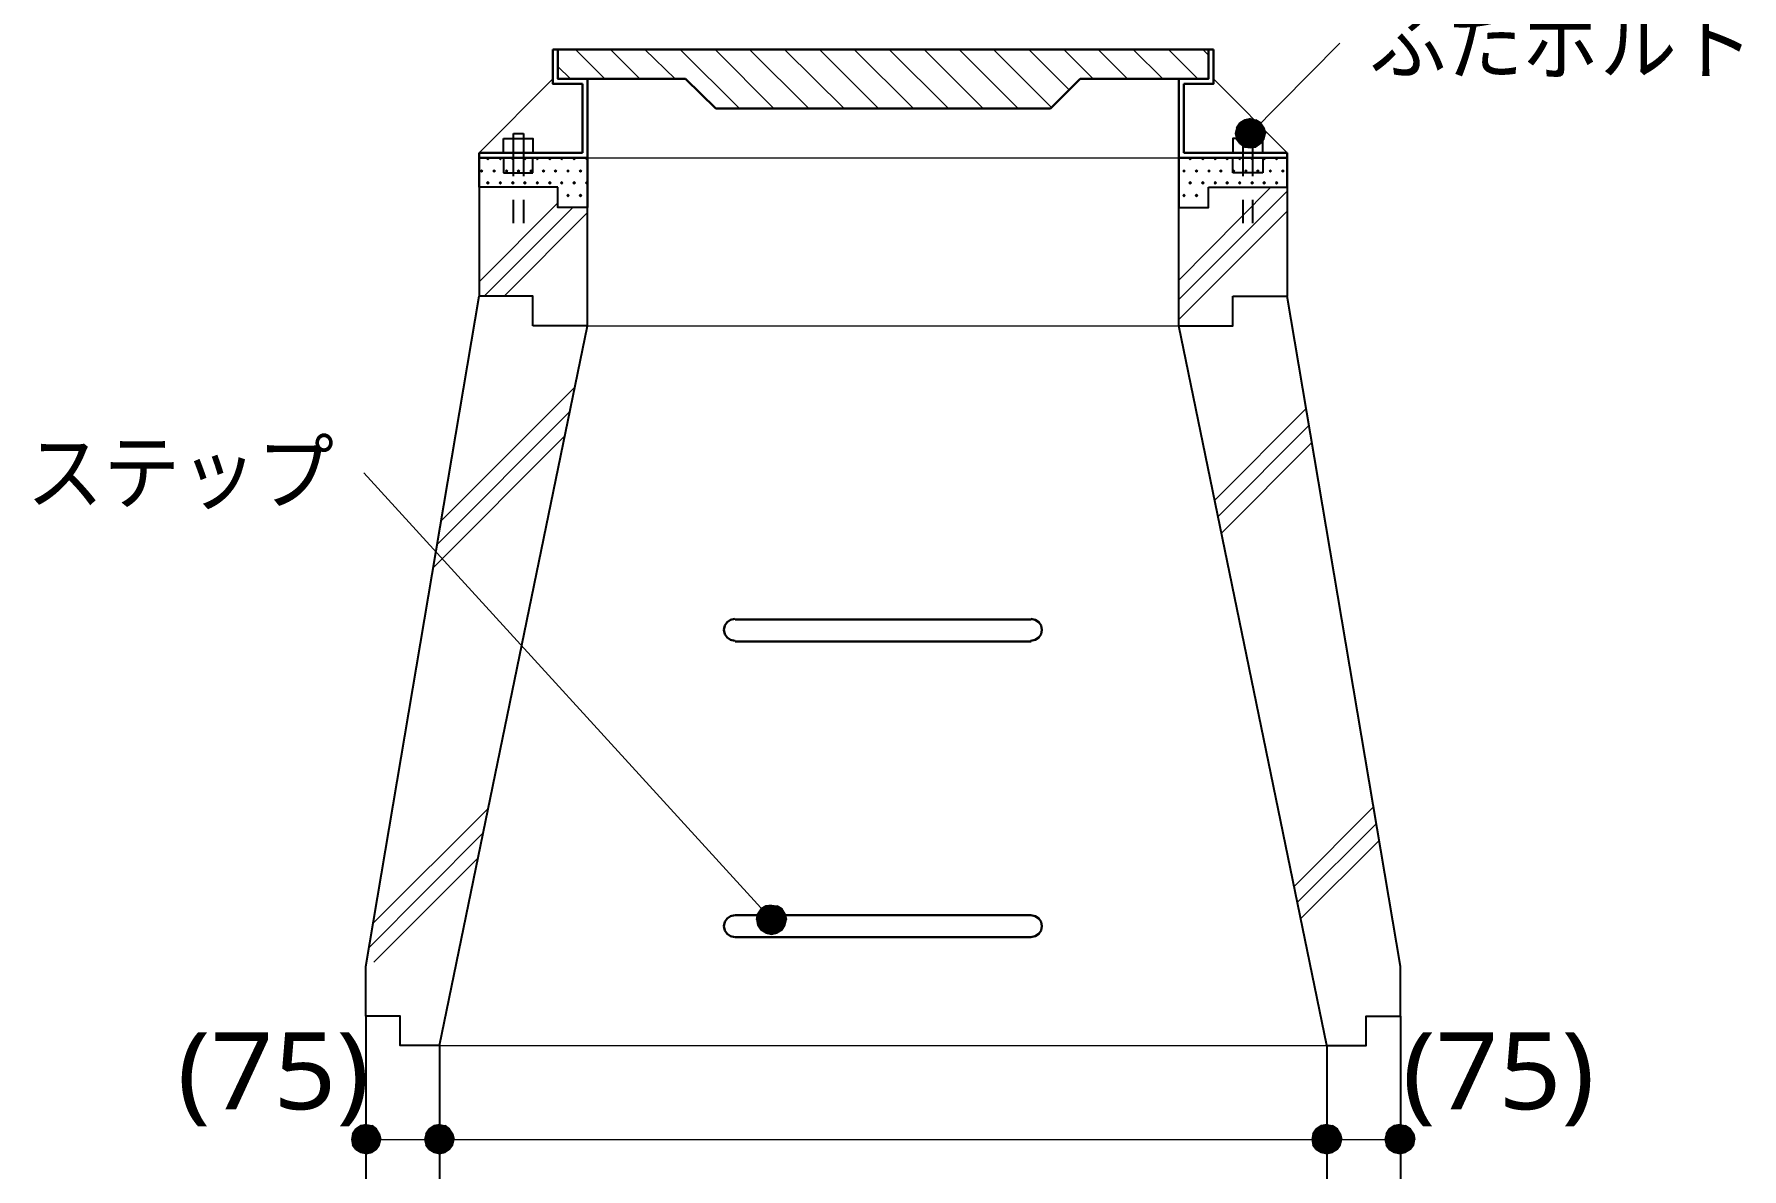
# Model space of a CAD drawing. Header units: millimetres. Extents: x 0 to 420, y 0 to 297.
# Drawn here: x 47.3 to 105.1, y 226.7 to 265 of the extents above; entities that cross this region are included whole.
import ezdxf
from ezdxf.enums import TextEntityAlignment as Align

# ---------------------------------------------------------------- set-up
doc = ezdxf.new("R2010")
doc.units = ezdxf.units.MM
doc.styles.add('kst32b', font='NotoSansJP-Variable.ttf')

msp = doc.modelspace()

# ---------------------------------------------------------------- hatches: boundary and pattern name
h = msp.add_hatch(color=7)
h.paths.add_polyline_path([(88.815, 262.022), (88.646, 262.128), (88.456, 261.662), (88.815, 262.022)])
h.paths.add_polyline_path([(88.646, 262.128), (88.456, 261.662), (88.456, 262.17), (88.646, 262.128)])
h.paths.add_polyline_path([(88.456, 261.662), (88.456, 262.17), (88.265, 262.128), (88.456, 261.662)])
h = msp.add_hatch(color=7)
h.paths.add_polyline_path([(88.265, 262.128), (88.096, 262.022), (88.456, 261.662), (88.265, 262.128)])
h.paths.add_polyline_path([(88.096, 262.022), (88.456, 261.662), (87.99, 261.853), (88.096, 262.022)])
h.paths.add_polyline_path([(88.456, 261.662), (87.99, 261.853), (87.948, 261.662), (88.456, 261.662)])
h = msp.add_hatch(color=7)
h.paths.add_polyline_path([(87.948, 261.662), (87.99, 261.472), (88.456, 261.662), (87.948, 261.662)])
h.paths.add_polyline_path([(87.99, 261.472), (88.456, 261.662), (88.096, 261.324), (87.99, 261.472)])
h.paths.add_polyline_path([(88.456, 261.662), (88.096, 261.324), (88.265, 261.197), (88.456, 261.662)])
for points in [[(88.265, 261.197), (88.456, 261.175), (88.456, 261.662), (88.265, 261.197)], [(62.463, 260.435), (62.442, 260.413), (62.421, 260.392), (62.442, 260.371), (62.463, 260.35), (62.484, 260.371), (62.505, 260.392), (62.484, 260.413), (62.463, 260.435)], [(62.675, 260.858), (62.653, 260.837), (62.632, 260.816), (62.653, 260.795), (62.675, 260.773), (62.696, 260.795), (62.717, 260.816), (62.696, 260.837), (62.675, 260.858)], [(62.886, 260.435), (62.865, 260.413), (62.844, 260.392), (62.865, 260.371), (62.886, 260.35), (62.907, 260.371), (62.929, 260.392), (62.907, 260.413), (62.886, 260.435)], [(63.098, 260.858), (63.077, 260.837), (63.056, 260.816), (63.077, 260.795), (63.098, 260.773), (63.119, 260.795), (63.14, 260.816), (63.119, 260.837), (63.098, 260.858)], [(63.31, 260.435), (63.288, 260.413), (63.267, 260.392), (63.288, 260.371), (63.31, 260.35), (63.331, 260.371), (63.352, 260.392), (63.331, 260.413), (63.31, 260.435)], [(63.521, 260.858), (63.5, 260.837), (63.479, 260.816), (63.5, 260.795), (63.521, 260.773), (63.542, 260.795), (63.563, 260.816), (63.542, 260.837), (63.521, 260.858)], [(63.712, 260.435), (63.691, 260.413), (63.669, 260.392), (63.691, 260.371), (63.712, 260.35), (63.733, 260.371), (63.754, 260.392), (63.733, 260.413), (63.712, 260.435)], [(63.923, 260.858), (63.902, 260.837), (63.881, 260.816), (63.902, 260.795), (63.923, 260.773), (63.945, 260.795), (63.966, 260.816), (63.945, 260.837), (63.923, 260.858)], [(64.135, 260.435), (64.114, 260.413), (64.093, 260.392), (64.114, 260.371), (64.135, 260.35), (64.156, 260.371), (64.177, 260.392), (64.156, 260.413), (64.135, 260.435)], [(64.347, 260.858), (64.326, 260.837), (64.304, 260.816), (64.326, 260.795), (64.347, 260.773), (64.368, 260.795), (64.389, 260.816), (64.368, 260.837), (64.347, 260.858)], [(64.558, 260.435), (64.537, 260.413), (64.516, 260.392), (64.537, 260.371), (64.558, 260.35), (64.579, 260.371), (64.601, 260.392), (64.579, 260.413), (64.558, 260.435)], [(64.77, 260.858), (64.749, 260.837), (64.728, 260.816), (64.749, 260.795), (64.77, 260.773), (64.791, 260.795), (64.812, 260.816), (64.791, 260.837), (64.77, 260.858)], [(64.961, 260.435), (64.939, 260.413), (64.918, 260.392), (64.939, 260.371), (64.961, 260.35), (64.982, 260.371), (65.003, 260.392), (64.982, 260.413), (64.961, 260.435)], [(65.172, 260.858), (65.151, 260.837), (65.13, 260.816), (65.151, 260.795), (65.172, 260.773), (65.193, 260.795), (65.215, 260.816), (65.193, 260.837), (65.172, 260.858)], [(65.384, 260.435), (65.363, 260.413), (65.342, 260.392), (65.363, 260.371), (65.384, 260.35), (65.405, 260.371), (65.426, 260.392), (65.405, 260.413), (65.384, 260.435)], [(65.596, 260.858), (65.574, 260.837), (65.553, 260.816), (65.574, 260.795), (65.596, 260.773), (65.617, 260.795), (65.638, 260.816), (65.617, 260.837), (65.596, 260.858)], [(65.807, 260.435), (65.786, 260.413), (65.765, 260.392), (65.786, 260.371), (65.807, 260.35), (65.828, 260.371), (65.85, 260.392), (65.828, 260.413), (65.807, 260.435)], [(66.019, 260.858), (65.998, 260.837), (65.977, 260.816), (65.998, 260.795), (66.019, 260.773), (66.04, 260.795), (66.061, 260.816), (66.04, 260.837), (66.019, 260.858)], [(86.212, 260.435), (86.191, 260.413), (86.17, 260.392), (86.191, 260.371), (86.212, 260.35), (86.233, 260.371), (86.254, 260.392), (86.233, 260.413), (86.212, 260.435)], [(86.424, 260.858), (86.402, 260.837), (86.381, 260.816), (86.402, 260.795), (86.424, 260.773), (86.445, 260.795), (86.466, 260.816), (86.445, 260.837), (86.424, 260.858)], [(86.635, 260.435), (86.614, 260.413), (86.593, 260.392), (86.614, 260.371), (86.635, 260.35), (86.656, 260.371), (86.678, 260.392), (86.656, 260.413), (86.635, 260.435)], [(86.847, 260.858), (86.826, 260.837), (86.804, 260.816), (86.826, 260.795), (86.847, 260.773), (86.868, 260.795), (86.889, 260.816), (86.868, 260.837), (86.847, 260.858)], [(87.059, 260.435), (87.037, 260.413), (87.016, 260.392), (87.037, 260.371), (87.059, 260.35), (87.08, 260.371), (87.101, 260.392), (87.08, 260.413), (87.059, 260.435)], [(87.27, 260.858), (87.249, 260.837), (87.228, 260.816), (87.249, 260.795), (87.27, 260.773), (87.291, 260.795), (87.312, 260.816), (87.291, 260.837), (87.27, 260.858)], [(87.461, 260.435), (87.44, 260.413), (87.418, 260.392), (87.44, 260.371), (87.461, 260.35), (87.482, 260.371), (87.503, 260.392), (87.482, 260.413), (87.461, 260.435)], [(87.672, 260.858), (87.651, 260.837), (87.63, 260.816), (87.651, 260.795), (87.672, 260.773), (87.694, 260.795), (87.715, 260.816), (87.694, 260.837), (87.672, 260.858)], [(87.884, 260.435), (87.863, 260.413), (87.842, 260.392), (87.863, 260.371), (87.884, 260.35), (87.905, 260.371), (87.926, 260.392), (87.905, 260.413), (87.884, 260.435)], [(88.096, 260.858), (88.075, 260.837), (88.053, 260.816), (88.075, 260.795), (88.096, 260.773), (88.117, 260.795), (88.138, 260.816), (88.117, 260.837), (88.096, 260.858)], [(88.307, 260.435), (88.286, 260.413), (88.265, 260.392), (88.286, 260.371), (88.307, 260.35), (88.329, 260.371), (88.35, 260.392), (88.329, 260.413), (88.307, 260.435)], [(88.519, 260.858), (88.498, 260.837), (88.477, 260.816), (88.498, 260.795), (88.519, 260.773), (88.54, 260.795), (88.561, 260.816), (88.54, 260.837), (88.519, 260.858)], [(88.71, 260.435), (88.688, 260.413), (88.667, 260.392), (88.688, 260.371), (88.71, 260.35), (88.731, 260.371), (88.752, 260.392), (88.731, 260.413), (88.71, 260.435)], [(88.921, 260.858), (88.9, 260.837), (88.879, 260.816), (88.9, 260.795), (88.921, 260.773), (88.942, 260.795), (88.963, 260.816), (88.942, 260.837), (88.921, 260.858)], [(89.133, 260.435), (89.112, 260.413), (89.091, 260.392), (89.112, 260.371), (89.133, 260.35), (89.154, 260.371), (89.175, 260.392), (89.154, 260.413), (89.133, 260.435)], [(89.345, 260.858), (89.323, 260.837), (89.302, 260.816), (89.323, 260.795), (89.345, 260.773), (89.366, 260.795), (89.387, 260.816), (89.366, 260.837), (89.345, 260.858)], [(89.556, 260.435), (89.535, 260.413), (89.514, 260.392), (89.535, 260.371), (89.556, 260.35), (89.577, 260.371), (89.599, 260.392), (89.577, 260.413), (89.556, 260.435)], [(62.675, 260.032), (62.653, 260.011), (62.632, 259.99), (62.653, 259.969), (62.675, 259.948), (62.696, 259.969), (62.717, 259.99), (62.696, 260.011), (62.675, 260.032)], [(63.098, 260.032), (63.077, 260.011), (63.056, 259.99), (63.077, 259.969), (63.098, 259.948), (63.119, 259.969), (63.14, 259.99), (63.119, 260.011), (63.098, 260.032)], [(63.521, 260.032), (63.5, 260.011), (63.479, 259.99), (63.5, 259.969), (63.521, 259.948), (63.542, 259.969), (63.563, 259.99), (63.542, 260.011), (63.521, 260.032)], [(63.923, 260.032), (63.902, 260.011), (63.881, 259.99), (63.902, 259.969), (63.923, 259.948), (63.945, 259.969), (63.966, 259.99), (63.945, 260.011), (63.923, 260.032)], [(64.347, 260.032), (64.326, 260.011), (64.304, 259.99), (64.326, 259.969), (64.347, 259.948), (64.368, 259.969), (64.389, 259.99), (64.368, 260.011), (64.347, 260.032)], [(64.77, 260.032), (64.749, 260.011), (64.728, 259.99), (64.749, 259.969), (64.77, 259.948), (64.791, 259.969), (64.812, 259.99), (64.791, 260.011), (64.77, 260.032)], [(65.172, 260.032), (65.151, 260.011), (65.13, 259.99), (65.151, 259.969), (65.172, 259.948), (65.193, 259.969), (65.215, 259.99), (65.193, 260.011), (65.172, 260.032)], [(65.596, 260.032), (65.574, 260.011), (65.553, 259.99), (65.574, 259.969), (65.596, 259.948), (65.617, 259.969), (65.638, 259.99), (65.617, 260.011), (65.596, 260.032)], [(66.019, 260.032), (65.998, 260.011), (65.977, 259.99), (65.998, 259.969), (66.019, 259.948), (66.04, 259.969), (66.061, 259.99), (66.04, 260.011), (66.019, 260.032)], [(86.424, 260.032), (86.402, 260.011), (86.381, 259.99), (86.402, 259.969), (86.424, 259.948), (86.445, 259.969), (86.466, 259.99), (86.445, 260.011), (86.424, 260.032)], [(86.847, 260.032), (86.826, 260.011), (86.804, 259.99), (86.826, 259.969), (86.847, 259.948), (86.868, 259.969), (86.889, 259.99), (86.868, 260.011), (86.847, 260.032)], [(87.27, 260.032), (87.249, 260.011), (87.228, 259.99), (87.249, 259.969), (87.27, 259.948), (87.291, 259.969), (87.312, 259.99), (87.291, 260.011), (87.27, 260.032)], [(87.672, 260.032), (87.651, 260.011), (87.63, 259.99), (87.651, 259.969), (87.672, 259.948), (87.694, 259.969), (87.715, 259.99), (87.694, 260.011), (87.672, 260.032)], [(88.096, 260.032), (88.075, 260.011), (88.053, 259.99), (88.075, 259.969), (88.096, 259.948), (88.117, 259.969), (88.138, 259.99), (88.117, 260.011), (88.096, 260.032)], [(88.519, 260.032), (88.498, 260.011), (88.477, 259.99), (88.498, 259.969), (88.519, 259.948), (88.54, 259.969), (88.561, 259.99), (88.54, 260.011), (88.519, 260.032)], [(88.921, 260.032), (88.9, 260.011), (88.879, 259.99), (88.9, 259.969), (88.921, 259.948), (88.942, 259.969), (88.963, 259.99), (88.942, 260.011), (88.921, 260.032)], [(89.345, 260.032), (89.323, 260.011), (89.302, 259.99), (89.323, 259.969), (89.345, 259.948), (89.366, 259.969), (89.387, 259.99), (89.366, 260.011), (89.345, 260.032)], [(65.384, 259.609), (65.363, 259.588), (65.342, 259.567), (65.363, 259.546), (65.384, 259.524), (65.405, 259.546), (65.426, 259.567), (65.405, 259.588), (65.384, 259.609)], [(65.807, 259.609), (65.786, 259.588), (65.765, 259.567), (65.786, 259.546), (65.807, 259.524), (65.828, 259.546), (65.85, 259.567), (65.828, 259.588), (65.807, 259.609)], [(86.212, 259.609), (86.191, 259.588), (86.17, 259.567), (86.191, 259.546), (86.212, 259.524), (86.233, 259.546), (86.254, 259.567), (86.233, 259.588), (86.212, 259.609)], [(86.635, 259.609), (86.614, 259.588), (86.593, 259.567), (86.614, 259.546), (86.635, 259.524), (86.656, 259.546), (86.678, 259.567), (86.656, 259.588), (86.635, 259.609)], [(72.073, 235.564), (71.903, 235.458), (72.263, 235.098), (72.073, 235.564)], [(58.378, 227.224), (58.568, 227.182), (58.568, 227.669), (58.378, 227.224)], [(60.854, 227.224), (61.045, 227.182), (61.045, 227.669), (60.854, 227.224)], [(90.847, 227.224), (91.038, 227.182), (91.038, 227.669), (90.847, 227.224)], [(93.324, 227.224), (93.514, 227.182), (93.514, 227.669), (93.324, 227.224)]]:
    msp.add_hatch(color=7).paths.add_polyline_path(points)
h = msp.add_hatch(color=7)
h.paths.add_polyline_path([(88.921, 261.472), (88.963, 261.662), (88.456, 261.662), (88.921, 261.472)])
h.paths.add_polyline_path([(88.963, 261.662), (88.456, 261.662), (88.921, 261.853), (88.963, 261.662)])
h.paths.add_polyline_path([(88.456, 261.662), (88.921, 261.853), (88.815, 262.022), (88.456, 261.662)])
h = msp.add_hatch(color=7)
h.paths.add_polyline_path([(88.456, 261.175), (88.646, 261.197), (88.456, 261.662), (88.456, 261.175)])
h.paths.add_polyline_path([(88.646, 261.197), (88.456, 261.662), (88.815, 261.324), (88.646, 261.197)])
h.paths.add_polyline_path([(88.456, 261.662), (88.815, 261.324), (88.921, 261.472), (88.456, 261.662)])
h = msp.add_hatch(color=7)
h.paths.add_polyline_path([(72.623, 235.458), (72.454, 235.564), (72.263, 235.098), (72.623, 235.458)])
h.paths.add_polyline_path([(72.454, 235.564), (72.263, 235.098), (72.263, 235.585), (72.454, 235.564)])
h.paths.add_polyline_path([(72.263, 235.098), (72.263, 235.585), (72.073, 235.564), (72.263, 235.098)])
h = msp.add_hatch(color=7)
h.paths.add_polyline_path([(71.903, 235.458), (71.797, 235.289), (72.263, 235.098), (71.903, 235.458)])
h.paths.add_polyline_path([(71.797, 235.289), (72.263, 235.098), (71.755, 235.098), (71.797, 235.289)])
h.paths.add_polyline_path([(72.263, 235.098), (71.755, 235.098), (71.797, 234.908), (72.263, 235.098)])
h = msp.add_hatch(color=7)
h.paths.add_polyline_path([(71.797, 234.908), (71.903, 234.738), (72.263, 235.098), (71.797, 234.908)])
h.paths.add_polyline_path([(71.903, 234.738), (72.263, 235.098), (72.073, 234.632), (71.903, 234.738)])
h.paths.add_polyline_path([(72.263, 235.098), (72.073, 234.632), (72.263, 234.59), (72.263, 235.098)])
h = msp.add_hatch(color=7)
h.paths.add_polyline_path([(72.729, 234.908), (72.771, 235.098), (72.263, 235.098), (72.729, 234.908)])
h.paths.add_polyline_path([(72.771, 235.098), (72.263, 235.098), (72.729, 235.289), (72.771, 235.098)])
h.paths.add_polyline_path([(72.263, 235.098), (72.729, 235.289), (72.623, 235.458), (72.263, 235.098)])
h = msp.add_hatch(color=7)
h.paths.add_polyline_path([(72.263, 234.59), (72.454, 234.632), (72.263, 235.098), (72.263, 234.59)])
h.paths.add_polyline_path([(72.454, 234.632), (72.263, 235.098), (72.623, 234.738), (72.454, 234.632)])
h.paths.add_polyline_path([(72.263, 235.098), (72.623, 234.738), (72.729, 234.908), (72.263, 235.098)])
h = msp.add_hatch(color=7)
h.paths.add_polyline_path([(58.378, 228.134), (58.208, 228.029), (58.568, 227.669), (58.378, 228.134)])
h.paths.add_polyline_path([(58.208, 228.029), (58.568, 227.669), (58.103, 227.859), (58.208, 228.029)])
h.paths.add_polyline_path([(58.568, 227.669), (58.103, 227.859), (58.06, 227.669), (58.568, 227.669)])
h = msp.add_hatch(color=7)
h.paths.add_polyline_path([(58.907, 228.029), (58.759, 228.134), (58.568, 227.669), (58.907, 228.029)])
h.paths.add_polyline_path([(58.759, 228.134), (58.568, 227.669), (58.568, 228.177), (58.759, 228.134)])
h.paths.add_polyline_path([(58.568, 227.669), (58.568, 228.177), (58.378, 228.134), (58.568, 227.669)])
h = msp.add_hatch(color=7)
h.paths.add_polyline_path([(60.854, 228.134), (60.685, 228.029), (61.045, 227.669), (60.854, 228.134)])
h.paths.add_polyline_path([(60.685, 228.029), (61.045, 227.669), (60.579, 227.859), (60.685, 228.029)])
h.paths.add_polyline_path([(61.045, 227.669), (60.579, 227.859), (60.537, 227.669), (61.045, 227.669)])
h = msp.add_hatch(color=7)
h.paths.add_polyline_path([(61.383, 228.029), (61.235, 228.134), (61.045, 227.669), (61.383, 228.029)])
h.paths.add_polyline_path([(61.235, 228.134), (61.045, 227.669), (61.045, 228.177), (61.235, 228.134)])
h.paths.add_polyline_path([(61.045, 227.669), (61.045, 228.177), (60.854, 228.134), (61.045, 227.669)])
h = msp.add_hatch(color=7)
h.paths.add_polyline_path([(90.847, 228.134), (90.678, 228.029), (91.038, 227.669), (90.847, 228.134)])
h.paths.add_polyline_path([(90.678, 228.029), (91.038, 227.669), (90.572, 227.859), (90.678, 228.029)])
h.paths.add_polyline_path([(91.038, 227.669), (90.572, 227.859), (90.53, 227.669), (91.038, 227.669)])
h = msp.add_hatch(color=7)
h.paths.add_polyline_path([(91.398, 228.029), (91.228, 228.134), (91.038, 227.669), (91.398, 228.029)])
h.paths.add_polyline_path([(91.228, 228.134), (91.038, 227.669), (91.038, 228.177), (91.228, 228.134)])
h.paths.add_polyline_path([(91.038, 227.669), (91.038, 228.177), (90.847, 228.134), (91.038, 227.669)])
h = msp.add_hatch(color=7)
h.paths.add_polyline_path([(93.324, 228.134), (93.154, 228.029), (93.514, 227.669), (93.324, 228.134)])
h.paths.add_polyline_path([(93.154, 228.029), (93.514, 227.669), (93.049, 227.859), (93.154, 228.029)])
h.paths.add_polyline_path([(93.514, 227.669), (93.049, 227.859), (93.006, 227.669), (93.514, 227.669)])
h = msp.add_hatch(color=7)
h.paths.add_polyline_path([(93.874, 228.029), (93.705, 228.134), (93.514, 227.669), (93.874, 228.029)])
h.paths.add_polyline_path([(93.705, 228.134), (93.514, 227.669), (93.514, 228.177), (93.705, 228.134)])
h.paths.add_polyline_path([(93.514, 227.669), (93.514, 228.177), (93.324, 228.134), (93.514, 227.669)])
h = msp.add_hatch(color=7)
h.paths.add_polyline_path([(58.06, 227.669), (58.103, 227.478), (58.568, 227.669), (58.06, 227.669)])
h.paths.add_polyline_path([(58.103, 227.478), (58.568, 227.669), (58.208, 227.33), (58.103, 227.478)])
h.paths.add_polyline_path([(58.568, 227.669), (58.208, 227.33), (58.378, 227.224), (58.568, 227.669)])
h = msp.add_hatch(color=7)
h.paths.add_polyline_path([(59.013, 227.478), (59.055, 227.669), (58.568, 227.669), (59.013, 227.478)])
h.paths.add_polyline_path([(59.055, 227.669), (58.568, 227.669), (59.013, 227.859), (59.055, 227.669)])
h.paths.add_polyline_path([(58.568, 227.669), (59.013, 227.859), (58.907, 228.029), (58.568, 227.669)])
h = msp.add_hatch(color=7)
h.paths.add_polyline_path([(58.568, 227.182), (58.759, 227.224), (58.568, 227.669), (58.568, 227.182)])
h.paths.add_polyline_path([(58.759, 227.224), (58.568, 227.669), (58.907, 227.33), (58.759, 227.224)])
h.paths.add_polyline_path([(58.568, 227.669), (58.907, 227.33), (59.013, 227.478), (58.568, 227.669)])
h = msp.add_hatch(color=7)
h.paths.add_polyline_path([(60.537, 227.669), (60.579, 227.478), (61.045, 227.669), (60.537, 227.669)])
h.paths.add_polyline_path([(60.579, 227.478), (61.045, 227.669), (60.685, 227.33), (60.579, 227.478)])
h.paths.add_polyline_path([(61.045, 227.669), (60.685, 227.33), (60.854, 227.224), (61.045, 227.669)])
h = msp.add_hatch(color=7)
h.paths.add_polyline_path([(61.489, 227.478), (61.532, 227.669), (61.045, 227.669), (61.489, 227.478)])
h.paths.add_polyline_path([(61.532, 227.669), (61.045, 227.669), (61.489, 227.859), (61.532, 227.669)])
h.paths.add_polyline_path([(61.045, 227.669), (61.489, 227.859), (61.383, 228.029), (61.045, 227.669)])
h = msp.add_hatch(color=7)
h.paths.add_polyline_path([(61.045, 227.182), (61.235, 227.224), (61.045, 227.669), (61.045, 227.182)])
h.paths.add_polyline_path([(61.235, 227.224), (61.045, 227.669), (61.383, 227.33), (61.235, 227.224)])
h.paths.add_polyline_path([(61.045, 227.669), (61.383, 227.33), (61.489, 227.478), (61.045, 227.669)])
h = msp.add_hatch(color=7)
h.paths.add_polyline_path([(90.53, 227.669), (90.572, 227.478), (91.038, 227.669), (90.53, 227.669)])
h.paths.add_polyline_path([(90.572, 227.478), (91.038, 227.669), (90.678, 227.33), (90.572, 227.478)])
h.paths.add_polyline_path([(91.038, 227.669), (90.678, 227.33), (90.847, 227.224), (91.038, 227.669)])
h = msp.add_hatch(color=7)
h.paths.add_polyline_path([(91.504, 227.478), (91.546, 227.669), (91.038, 227.669), (91.504, 227.478)])
h.paths.add_polyline_path([(91.546, 227.669), (91.038, 227.669), (91.504, 227.859), (91.546, 227.669)])
h.paths.add_polyline_path([(91.038, 227.669), (91.504, 227.859), (91.398, 228.029), (91.038, 227.669)])
h = msp.add_hatch(color=7)
h.paths.add_polyline_path([(91.038, 227.182), (91.228, 227.224), (91.038, 227.669), (91.038, 227.182)])
h.paths.add_polyline_path([(91.228, 227.224), (91.038, 227.669), (91.398, 227.33), (91.228, 227.224)])
h.paths.add_polyline_path([(91.038, 227.669), (91.398, 227.33), (91.504, 227.478), (91.038, 227.669)])
h = msp.add_hatch(color=7)
h.paths.add_polyline_path([(93.006, 227.669), (93.049, 227.478), (93.514, 227.669), (93.006, 227.669)])
h.paths.add_polyline_path([(93.049, 227.478), (93.514, 227.669), (93.154, 227.33), (93.049, 227.478)])
h.paths.add_polyline_path([(93.514, 227.669), (93.154, 227.33), (93.324, 227.224), (93.514, 227.669)])
h = msp.add_hatch(color=7)
h.paths.add_polyline_path([(93.98, 227.478), (94.022, 227.669), (93.514, 227.669), (93.98, 227.478)])
h.paths.add_polyline_path([(94.022, 227.669), (93.514, 227.669), (93.98, 227.859), (94.022, 227.669)])
h.paths.add_polyline_path([(93.514, 227.669), (93.98, 227.859), (93.874, 228.029), (93.514, 227.669)])
h = msp.add_hatch(color=7)
h.paths.add_polyline_path([(93.514, 227.182), (93.705, 227.224), (93.514, 227.669), (93.514, 227.182)])
h.paths.add_polyline_path([(93.705, 227.224), (93.514, 227.669), (93.874, 227.33), (93.705, 227.224)])
h.paths.add_polyline_path([(93.514, 227.669), (93.874, 227.33), (93.98, 227.478), (93.514, 227.669)])

# ---------------------------------------------------------------- linework, layer by layer
at = {"lineweight": 30}
for points in [[(64.876, 264.499), (65.045, 264.499)], [(65.871, 263.334), (64.876, 263.334), (64.876, 264.499)], [(65.045, 264.499), (65.045, 263.504), (66.04, 263.504)], [(65.045, 264.499), (87.037, 264.499)], [(86.043, 263.504), (87.037, 263.504), (87.037, 264.499), (87.207, 264.499)], [(87.207, 264.499), (87.207, 263.334), (86.212, 263.334)], [(65.871, 261.006), (65.871, 263.334)], [(66.04, 263.504), (69.363, 263.504)], [(66.04, 260.837), (66.04, 263.504)], [(69.363, 263.504), (70.379, 262.509)], [(82.698, 263.504), (81.703, 262.509)], [(86.043, 263.504), (82.698, 263.504)], [(86.043, 260.837), (86.043, 263.504)], [(86.212, 261.006), (86.212, 263.334)], [(70.379, 262.509), (81.703, 262.509)], [(62.378, 260.837), (62.378, 261.006)], [(62.378, 261.006), (65.871, 261.006)], [(89.704, 261.006), (86.212, 261.006)], [(89.704, 260.837), (89.704, 261.006)], [(62.378, 259.842), (62.378, 260.837)], [(66.04, 260.837), (62.378, 260.837)], [(66.04, 259.165), (66.04, 260.837)], [(86.043, 259.165), (86.043, 260.837)], [(86.043, 260.837), (89.704, 260.837)], [(89.704, 259.842), (89.704, 260.837)], [(71.025, 245.258), (70.881, 245.229), (70.763, 245.15), (70.683, 245.032), (70.654, 244.888), (70.683, 244.744), (70.763, 244.626), (70.881, 244.546), (71.025, 244.517)], [(71.035, 245.237), (81.047, 245.237)], [(81.037, 244.517), (81.181, 244.546), (81.299, 244.626), (81.378, 244.744), (81.407, 244.888), (81.378, 245.032), (81.299, 245.15), (81.181, 245.229), (81.037, 245.258)], [(71.035, 244.496), (81.047, 244.496)], [(71.025, 235.246), (70.881, 235.217), (70.763, 235.138), (70.683, 235.02), (70.654, 234.876), (70.683, 234.732), (70.763, 234.614), (70.881, 234.535), (71.025, 234.505)], [(71.035, 235.246), (81.047, 235.246)], [(81.037, 234.505), (81.181, 234.535), (81.299, 234.614), (81.378, 234.732), (81.407, 234.876), (81.378, 235.02), (81.299, 235.138), (81.181, 235.217), (81.037, 235.246)], [(71.035, 234.505), (81.047, 234.505)]]:
    msp.add_lwpolyline(points, dxfattribs=at)
at = {"lineweight": 13}
for points in [[(66.633, 263.504), (65.638, 264.499)], [(67.818, 263.504), (66.823, 264.499)], [(69.003, 263.504), (67.987, 264.499)], [(71.184, 262.509), (69.173, 264.499)], [(72.348, 262.509), (70.358, 264.499)], [(73.533, 262.509), (71.522, 264.499)], [(74.718, 262.509), (72.708, 264.499)], [(75.883, 262.509), (73.893, 264.499)], [(77.068, 262.509), (75.057, 264.499)], [(78.253, 262.509), (76.242, 264.499)], [(79.417, 262.509), (77.428, 264.499)], [(80.603, 262.509), (78.613, 264.499)], [(81.746, 262.53), (79.777, 264.499)], [(82.338, 263.123), (80.962, 264.499)], [(83.143, 263.504), (82.148, 264.499)], [(84.307, 263.504), (83.312, 264.499)], [(85.492, 263.504), (84.497, 264.499)], [(86.678, 263.504), (85.683, 264.499)], [(87.037, 264.308), (86.847, 264.499)], [(88.456, 261.662), (91.482, 264.71)], [(65.469, 263.504), (65.045, 263.927)], [(62.378, 261.006), (64.876, 263.504)], [(89.704, 261.006), (87.207, 263.504)], [(66.04, 260.837), (86.043, 260.837)], [(86.043, 256.709), (89.154, 259.842)], [(62.378, 256.646), (65.045, 259.313)], [(89.704, 259.715), (86.043, 256.053)], [(65.553, 259.165), (62.548, 256.159)], [(66.04, 258.995), (63.225, 256.159)], [(89.704, 259.038), (86.043, 255.376)], [(66.04, 255.164), (86.043, 255.164)], [(61.087, 248.56), (65.617, 253.09)], [(87.249, 249.259), (90.339, 252.37)], [(65.447, 252.264), (60.96, 247.777)], [(90.445, 251.799), (87.355, 248.708)], [(65.257, 251.418), (60.812, 246.973)], [(90.551, 251.227), (87.482, 248.158)], [(72.263, 235.098), (58.484, 250.19)], [(58.78, 234.95), (62.696, 238.866)], [(89.937, 236.22), (92.625, 238.908)], [(62.505, 238.019), (58.653, 234.146)], [(92.71, 238.337), (90.043, 235.67)], [(92.816, 237.765), (90.149, 235.119)], [(62.336, 237.172), (58.822, 233.659)], [(61.045, 230.844), (91.038, 230.844)], [(58.568, 227.669), (61.045, 227.669), (91.038, 227.669), (93.536, 227.669)]]:
    msp.add_lwpolyline(points, dxfattribs=at)
at = {"lineweight": 0}
for points in [[(88.456, 261.662), (88.456, 262.17), (88.265, 262.128)], [(88.646, 262.128), (88.456, 261.662), (88.456, 262.17)], [(88.456, 261.662), (87.99, 261.853), (87.948, 261.662)], [(87.948, 261.662), (87.99, 261.472), (88.456, 261.662)], [(88.096, 262.022), (88.456, 261.662), (87.99, 261.853)], [(87.99, 261.472), (88.456, 261.662), (88.096, 261.324)], [(88.265, 262.128), (88.096, 262.022), (88.456, 261.662)], [(88.456, 261.662), (88.096, 261.324), (88.265, 261.197)], [(88.265, 261.197), (88.456, 261.175), (88.456, 261.662)], [(88.815, 262.022), (88.646, 262.128), (88.456, 261.662)], [(88.456, 261.662), (88.921, 261.853), (88.815, 262.022)], [(88.963, 261.662), (88.456, 261.662), (88.921, 261.853)], [(88.456, 261.175), (88.646, 261.197), (88.456, 261.662)], [(88.646, 261.197), (88.456, 261.662), (88.815, 261.324)], [(88.456, 261.662), (88.815, 261.324), (88.921, 261.472)], [(88.921, 261.472), (88.963, 261.662), (88.456, 261.662)], [(62.463, 260.435), (62.442, 260.413), (62.421, 260.392), (62.442, 260.371), (62.463, 260.35), (62.484, 260.371), (62.505, 260.392), (62.484, 260.413)], [(62.675, 260.858), (62.653, 260.837), (62.632, 260.816), (62.653, 260.795), (62.675, 260.773), (62.696, 260.795), (62.717, 260.816), (62.696, 260.837)], [(62.886, 260.435), (62.865, 260.413), (62.844, 260.392), (62.865, 260.371), (62.886, 260.35), (62.907, 260.371), (62.929, 260.392), (62.907, 260.413)], [(63.098, 260.858), (63.077, 260.837), (63.056, 260.816), (63.077, 260.795), (63.098, 260.773), (63.119, 260.795), (63.14, 260.816), (63.119, 260.837)], [(63.31, 260.435), (63.288, 260.413), (63.267, 260.392), (63.288, 260.371), (63.31, 260.35), (63.331, 260.371), (63.352, 260.392), (63.331, 260.413)], [(63.521, 260.858), (63.5, 260.837), (63.479, 260.816), (63.5, 260.795), (63.521, 260.773), (63.542, 260.795), (63.563, 260.816), (63.542, 260.837)], [(63.712, 260.435), (63.691, 260.413), (63.669, 260.392), (63.691, 260.371), (63.712, 260.35), (63.733, 260.371), (63.754, 260.392), (63.733, 260.413)], [(63.923, 260.858), (63.902, 260.837), (63.881, 260.816), (63.902, 260.795), (63.923, 260.773), (63.945, 260.795), (63.966, 260.816), (63.945, 260.837)], [(64.135, 260.435), (64.114, 260.413), (64.093, 260.392), (64.114, 260.371), (64.135, 260.35), (64.156, 260.371), (64.177, 260.392), (64.156, 260.413)], [(64.347, 260.858), (64.326, 260.837), (64.304, 260.816), (64.326, 260.795), (64.347, 260.773), (64.368, 260.795), (64.389, 260.816), (64.368, 260.837)], [(64.558, 260.435), (64.537, 260.413), (64.516, 260.392), (64.537, 260.371), (64.558, 260.35), (64.579, 260.371), (64.601, 260.392), (64.579, 260.413)], [(64.77, 260.858), (64.749, 260.837), (64.728, 260.816), (64.749, 260.795), (64.77, 260.773), (64.791, 260.795), (64.812, 260.816), (64.791, 260.837)], [(64.961, 260.435), (64.939, 260.413), (64.918, 260.392), (64.939, 260.371), (64.961, 260.35), (64.982, 260.371), (65.003, 260.392), (64.982, 260.413)], [(65.172, 260.858), (65.151, 260.837), (65.13, 260.816), (65.151, 260.795), (65.172, 260.773), (65.193, 260.795), (65.215, 260.816), (65.193, 260.837)], [(65.384, 260.435), (65.363, 260.413), (65.342, 260.392), (65.363, 260.371), (65.384, 260.35), (65.405, 260.371), (65.426, 260.392), (65.405, 260.413)], [(65.596, 260.858), (65.574, 260.837), (65.553, 260.816), (65.574, 260.795), (65.596, 260.773), (65.617, 260.795), (65.638, 260.816), (65.617, 260.837)], [(65.807, 260.435), (65.786, 260.413), (65.765, 260.392), (65.786, 260.371), (65.807, 260.35), (65.828, 260.371), (65.85, 260.392), (65.828, 260.413)], [(66.019, 260.858), (65.998, 260.837), (65.977, 260.816), (65.998, 260.795), (66.019, 260.773), (66.04, 260.795), (66.061, 260.816), (66.04, 260.837)], [(86.212, 260.435), (86.191, 260.413), (86.17, 260.392), (86.191, 260.371), (86.212, 260.35), (86.233, 260.371), (86.254, 260.392), (86.233, 260.413)], [(86.424, 260.858), (86.402, 260.837), (86.381, 260.816), (86.402, 260.795), (86.424, 260.773), (86.445, 260.795), (86.466, 260.816), (86.445, 260.837)], [(86.635, 260.435), (86.614, 260.413), (86.593, 260.392), (86.614, 260.371), (86.635, 260.35), (86.656, 260.371), (86.678, 260.392), (86.656, 260.413)], [(86.847, 260.858), (86.826, 260.837), (86.804, 260.816), (86.826, 260.795), (86.847, 260.773), (86.868, 260.795), (86.889, 260.816), (86.868, 260.837)], [(87.059, 260.435), (87.037, 260.413), (87.016, 260.392), (87.037, 260.371), (87.059, 260.35), (87.08, 260.371), (87.101, 260.392), (87.08, 260.413)], [(87.27, 260.858), (87.249, 260.837), (87.228, 260.816), (87.249, 260.795), (87.27, 260.773), (87.291, 260.795), (87.312, 260.816), (87.291, 260.837)], [(87.461, 260.435), (87.44, 260.413), (87.418, 260.392), (87.44, 260.371), (87.461, 260.35), (87.482, 260.371), (87.503, 260.392), (87.482, 260.413)], [(87.672, 260.858), (87.651, 260.837), (87.63, 260.816), (87.651, 260.795), (87.672, 260.773), (87.694, 260.795), (87.715, 260.816), (87.694, 260.837)], [(87.884, 260.435), (87.863, 260.413), (87.842, 260.392), (87.863, 260.371), (87.884, 260.35), (87.905, 260.371), (87.926, 260.392), (87.905, 260.413)], [(88.096, 260.858), (88.075, 260.837), (88.053, 260.816), (88.075, 260.795), (88.096, 260.773), (88.117, 260.795), (88.138, 260.816), (88.117, 260.837)], [(88.307, 260.435), (88.286, 260.413), (88.265, 260.392), (88.286, 260.371), (88.307, 260.35), (88.329, 260.371), (88.35, 260.392), (88.329, 260.413)], [(88.519, 260.858), (88.498, 260.837), (88.477, 260.816), (88.498, 260.795), (88.519, 260.773), (88.54, 260.795), (88.561, 260.816), (88.54, 260.837)], [(88.71, 260.435), (88.688, 260.413), (88.667, 260.392), (88.688, 260.371), (88.71, 260.35), (88.731, 260.371), (88.752, 260.392), (88.731, 260.413)], [(88.921, 260.858), (88.9, 260.837), (88.879, 260.816), (88.9, 260.795), (88.921, 260.773), (88.942, 260.795), (88.963, 260.816), (88.942, 260.837)], [(89.133, 260.435), (89.112, 260.413), (89.091, 260.392), (89.112, 260.371), (89.133, 260.35), (89.154, 260.371), (89.175, 260.392), (89.154, 260.413)], [(89.345, 260.858), (89.323, 260.837), (89.302, 260.816), (89.323, 260.795), (89.345, 260.773), (89.366, 260.795), (89.387, 260.816), (89.366, 260.837)], [(89.556, 260.435), (89.535, 260.413), (89.514, 260.392), (89.535, 260.371), (89.556, 260.35), (89.577, 260.371), (89.599, 260.392), (89.577, 260.413)], [(62.675, 260.032), (62.653, 260.011), (62.632, 259.99), (62.653, 259.969), (62.675, 259.948), (62.696, 259.969), (62.717, 259.99), (62.696, 260.011)], [(63.098, 260.032), (63.077, 260.011), (63.056, 259.99), (63.077, 259.969), (63.098, 259.948), (63.119, 259.969), (63.14, 259.99), (63.119, 260.011)], [(63.521, 260.032), (63.5, 260.011), (63.479, 259.99), (63.5, 259.969), (63.521, 259.948), (63.542, 259.969), (63.563, 259.99), (63.542, 260.011)], [(63.923, 260.032), (63.902, 260.011), (63.881, 259.99), (63.902, 259.969), (63.923, 259.948), (63.945, 259.969), (63.966, 259.99), (63.945, 260.011)], [(64.347, 260.032), (64.326, 260.011), (64.304, 259.99), (64.326, 259.969), (64.347, 259.948), (64.368, 259.969), (64.389, 259.99), (64.368, 260.011)], [(64.77, 260.032), (64.749, 260.011), (64.728, 259.99), (64.749, 259.969), (64.77, 259.948), (64.791, 259.969), (64.812, 259.99), (64.791, 260.011)], [(65.172, 260.032), (65.151, 260.011), (65.13, 259.99), (65.151, 259.969), (65.172, 259.948), (65.193, 259.969), (65.215, 259.99), (65.193, 260.011)], [(65.596, 260.032), (65.574, 260.011), (65.553, 259.99), (65.574, 259.969), (65.596, 259.948), (65.617, 259.969), (65.638, 259.99), (65.617, 260.011)], [(66.019, 260.032), (65.998, 260.011), (65.977, 259.99), (65.998, 259.969), (66.019, 259.948), (66.04, 259.969), (66.061, 259.99), (66.04, 260.011)], [(86.424, 260.032), (86.402, 260.011), (86.381, 259.99), (86.402, 259.969), (86.424, 259.948), (86.445, 259.969), (86.466, 259.99), (86.445, 260.011)], [(86.847, 260.032), (86.826, 260.011), (86.804, 259.99), (86.826, 259.969), (86.847, 259.948), (86.868, 259.969), (86.889, 259.99), (86.868, 260.011)], [(87.27, 260.032), (87.249, 260.011), (87.228, 259.99), (87.249, 259.969), (87.27, 259.948), (87.291, 259.969), (87.312, 259.99), (87.291, 260.011)], [(87.672, 260.032), (87.651, 260.011), (87.63, 259.99), (87.651, 259.969), (87.672, 259.948), (87.694, 259.969), (87.715, 259.99), (87.694, 260.011)], [(88.096, 260.032), (88.075, 260.011), (88.053, 259.99), (88.075, 259.969), (88.096, 259.948), (88.117, 259.969), (88.138, 259.99), (88.117, 260.011)], [(88.519, 260.032), (88.498, 260.011), (88.477, 259.99), (88.498, 259.969), (88.519, 259.948), (88.54, 259.969), (88.561, 259.99), (88.54, 260.011)], [(88.921, 260.032), (88.9, 260.011), (88.879, 259.99), (88.9, 259.969), (88.921, 259.948), (88.942, 259.969), (88.963, 259.99), (88.942, 260.011)], [(89.345, 260.032), (89.323, 260.011), (89.302, 259.99), (89.323, 259.969), (89.345, 259.948), (89.366, 259.969), (89.387, 259.99), (89.366, 260.011)], [(65.384, 259.609), (65.363, 259.588), (65.342, 259.567), (65.363, 259.546), (65.384, 259.524), (65.405, 259.546), (65.426, 259.567), (65.405, 259.588)], [(65.807, 259.609), (65.786, 259.588), (65.765, 259.567), (65.786, 259.546), (65.807, 259.524), (65.828, 259.546), (65.85, 259.567), (65.828, 259.588)], [(86.212, 259.609), (86.191, 259.588), (86.17, 259.567), (86.191, 259.546), (86.212, 259.524), (86.233, 259.546), (86.254, 259.567), (86.233, 259.588)], [(86.635, 259.609), (86.614, 259.588), (86.593, 259.567), (86.614, 259.546), (86.635, 259.524), (86.656, 259.546), (86.678, 259.567), (86.656, 259.588)], [(72.263, 235.098), (72.263, 235.585), (72.073, 235.564)], [(72.454, 235.564), (72.263, 235.098), (72.263, 235.585)], [(71.797, 235.289), (72.263, 235.098), (71.755, 235.098)], [(72.263, 235.098), (71.755, 235.098), (71.797, 234.908)], [(71.903, 235.458), (71.797, 235.289), (72.263, 235.098)], [(71.797, 234.908), (71.903, 234.738), (72.263, 235.098)], [(72.073, 235.564), (71.903, 235.458), (72.263, 235.098)], [(71.903, 234.738), (72.263, 235.098), (72.073, 234.632)], [(72.263, 235.098), (72.073, 234.632), (72.263, 234.59)], [(72.623, 235.458), (72.454, 235.564), (72.263, 235.098)], [(72.263, 235.098), (72.729, 235.289), (72.623, 235.458)], [(72.771, 235.098), (72.263, 235.098), (72.729, 235.289)], [(72.263, 234.59), (72.454, 234.632), (72.263, 235.098)], [(72.454, 234.632), (72.263, 235.098), (72.623, 234.738)], [(72.263, 235.098), (72.623, 234.738), (72.729, 234.908)], [(72.729, 234.908), (72.771, 235.098), (72.263, 235.098)], [(58.378, 228.134), (58.208, 228.029), (58.568, 227.669)], [(58.568, 227.669), (58.568, 228.177), (58.378, 228.134)], [(58.759, 228.134), (58.568, 227.669), (58.568, 228.177)], [(58.907, 228.029), (58.759, 228.134), (58.568, 227.669)], [(60.854, 228.134), (60.685, 228.029), (61.045, 227.669)], [(61.045, 227.669), (61.045, 228.177), (60.854, 228.134)], [(61.235, 228.134), (61.045, 227.669), (61.045, 228.177)], [(61.383, 228.029), (61.235, 228.134), (61.045, 227.669)], [(90.847, 228.134), (90.678, 228.029), (91.038, 227.669)], [(91.038, 227.669), (91.038, 228.177), (90.847, 228.134)], [(91.228, 228.134), (91.038, 227.669), (91.038, 228.177)], [(91.398, 228.029), (91.228, 228.134), (91.038, 227.669)], [(93.324, 228.134), (93.154, 228.029), (93.514, 227.669)], [(93.514, 227.669), (93.514, 228.177), (93.324, 228.134)], [(93.705, 228.134), (93.514, 227.669), (93.514, 228.177)], [(93.874, 228.029), (93.705, 228.134), (93.514, 227.669)], [(58.568, 227.669), (58.103, 227.859), (58.06, 227.669)], [(58.06, 227.669), (58.103, 227.478), (58.568, 227.669)], [(58.208, 228.029), (58.568, 227.669), (58.103, 227.859)], [(58.103, 227.478), (58.568, 227.669), (58.208, 227.33)], [(58.568, 227.669), (58.208, 227.33), (58.378, 227.224)], [(58.378, 227.224), (58.568, 227.182), (58.568, 227.669)], [(58.568, 227.669), (59.013, 227.859), (58.907, 228.029)], [(59.055, 227.669), (58.568, 227.669), (59.013, 227.859)], [(58.568, 227.182), (58.759, 227.224), (58.568, 227.669)], [(58.759, 227.224), (58.568, 227.669), (58.907, 227.33)], [(58.568, 227.669), (58.907, 227.33), (59.013, 227.478)], [(59.013, 227.478), (59.055, 227.669), (58.568, 227.669)], [(61.045, 227.669), (60.579, 227.859), (60.537, 227.669)], [(60.537, 227.669), (60.579, 227.478), (61.045, 227.669)], [(60.685, 228.029), (61.045, 227.669), (60.579, 227.859)], [(60.579, 227.478), (61.045, 227.669), (60.685, 227.33)], [(61.045, 227.669), (60.685, 227.33), (60.854, 227.224)], [(60.854, 227.224), (61.045, 227.182), (61.045, 227.669)], [(61.045, 227.669), (61.489, 227.859), (61.383, 228.029)], [(61.532, 227.669), (61.045, 227.669), (61.489, 227.859)], [(61.045, 227.182), (61.235, 227.224), (61.045, 227.669)], [(61.235, 227.224), (61.045, 227.669), (61.383, 227.33)], [(61.045, 227.669), (61.383, 227.33), (61.489, 227.478)], [(61.489, 227.478), (61.532, 227.669), (61.045, 227.669)], [(91.038, 227.669), (90.572, 227.859), (90.53, 227.669)], [(90.53, 227.669), (90.572, 227.478), (91.038, 227.669)], [(90.678, 228.029), (91.038, 227.669), (90.572, 227.859)], [(90.572, 227.478), (91.038, 227.669), (90.678, 227.33)], [(91.038, 227.669), (90.678, 227.33), (90.847, 227.224)], [(90.847, 227.224), (91.038, 227.182), (91.038, 227.669)], [(91.038, 227.669), (91.504, 227.859), (91.398, 228.029)], [(91.546, 227.669), (91.038, 227.669), (91.504, 227.859)], [(91.038, 227.182), (91.228, 227.224), (91.038, 227.669)], [(91.228, 227.224), (91.038, 227.669), (91.398, 227.33)], [(91.038, 227.669), (91.398, 227.33), (91.504, 227.478)], [(91.504, 227.478), (91.546, 227.669), (91.038, 227.669)], [(93.514, 227.669), (93.049, 227.859), (93.006, 227.669)], [(93.006, 227.669), (93.049, 227.478), (93.514, 227.669)], [(93.154, 228.029), (93.514, 227.669), (93.049, 227.859)], [(93.049, 227.478), (93.514, 227.669), (93.154, 227.33)], [(93.514, 227.669), (93.154, 227.33), (93.324, 227.224)], [(93.324, 227.224), (93.514, 227.182), (93.514, 227.669)], [(93.514, 227.669), (93.98, 227.859), (93.874, 228.029)], [(94.022, 227.669), (93.514, 227.669), (93.98, 227.859)], [(93.514, 227.182), (93.705, 227.224), (93.514, 227.669)], [(93.705, 227.224), (93.514, 227.669), (93.874, 227.33)], [(93.514, 227.669), (93.874, 227.33), (93.98, 227.478)], [(93.98, 227.478), (94.022, 227.669), (93.514, 227.669)]]:
    msp.add_lwpolyline(points, close=True, dxfattribs=at)
at = {"lineweight": 25}
for points in [[(63.542, 261.662), (63.881, 261.662)], [(63.542, 261.006), (63.542, 261.662)], [(63.881, 261.662), (63.881, 261.006)], [(88.202, 261.662), (88.202, 261.006)], [(88.54, 261.662), (88.202, 261.662)], [(88.54, 261.006), (88.54, 261.662)], [(63.204, 261.493), (64.199, 261.493), (64.199, 261.006)], [(63.204, 261.006), (63.204, 261.493)], [(63.542, 260.223), (63.542, 261.006)], [(63.881, 261.006), (63.881, 260.223)], [(88.879, 261.493), (87.863, 261.493), (87.863, 261.006)], [(88.202, 261.006), (88.202, 260.223)], [(88.54, 260.223), (88.54, 261.006)], [(88.879, 261.006), (88.879, 261.493)], [(63.204, 260.837), (63.204, 260.329)], [(64.199, 260.329), (64.199, 260.837)], [(87.863, 260.329), (87.863, 260.837)], [(88.879, 260.837), (88.879, 260.329)], [(62.378, 259.842), (62.378, 256.159)], [(65.045, 259.842), (62.378, 259.842)], [(63.204, 260.329), (64.199, 260.329)], [(66.04, 259.165), (65.045, 259.165), (65.045, 259.842)], [(86.043, 259.165), (87.037, 259.165), (87.037, 259.842)], [(87.037, 259.842), (89.704, 259.842)], [(88.879, 260.329), (87.863, 260.329)], [(89.704, 259.842), (89.704, 256.159)], [(63.542, 258.635), (63.542, 259.419)], [(63.881, 259.419), (63.881, 258.635)], [(88.202, 259.419), (88.202, 258.635)], [(88.54, 258.635), (88.54, 259.419)], [(66.04, 255.164), (66.04, 259.165)], [(86.043, 255.164), (86.043, 259.165)], [(58.547, 233.511), (62.378, 256.159)], [(64.199, 255.164), (64.199, 256.159), (62.378, 256.159)], [(86.043, 255.164), (87.863, 255.164), (87.863, 256.159)], [(87.863, 256.159), (89.704, 256.159)], [(93.536, 233.511), (89.704, 256.159)], [(61.045, 230.844), (66.04, 255.164), (64.199, 255.164)], [(91.038, 230.844), (86.043, 255.164)], [(58.547, 231.838), (58.547, 233.511)], [(93.536, 231.838), (93.536, 233.511)], [(61.045, 230.844), (59.711, 230.844), (59.711, 231.838), (58.547, 231.838)], [(58.547, 231.838), (58.547, 219.498)], [(91.038, 230.844), (92.371, 230.844), (92.371, 231.838), (93.536, 231.838)], [(93.536, 231.838), (93.536, 219.498)], [(61.045, 230.844), (61.045, 218.504)], [(91.038, 230.844), (91.038, 218.504)]]:
    msp.add_lwpolyline(points, dxfattribs=at)

# ---------------------------------------------------------------- texts
at = {"style": 'kst32b'}
for s, height, p, p2 in [('ふたボルト', 2.0791, (92.477, 263.694), (105.472, 263.694)), ('ステップ', 2.0791, (47.075, 249.174), (57.47, 249.174)), ('(75)', 2.5989, (52.176, 228.685), (58.673, 228.685)), ('(75)', 2.5989, (93.599, 228.685), (100.096, 228.685))]:
    msp.add_text(s, height=height, dxfattribs=at).set_placement(p, p2, align=Align.FIT)

doc.saveas('drawing.dxf')
